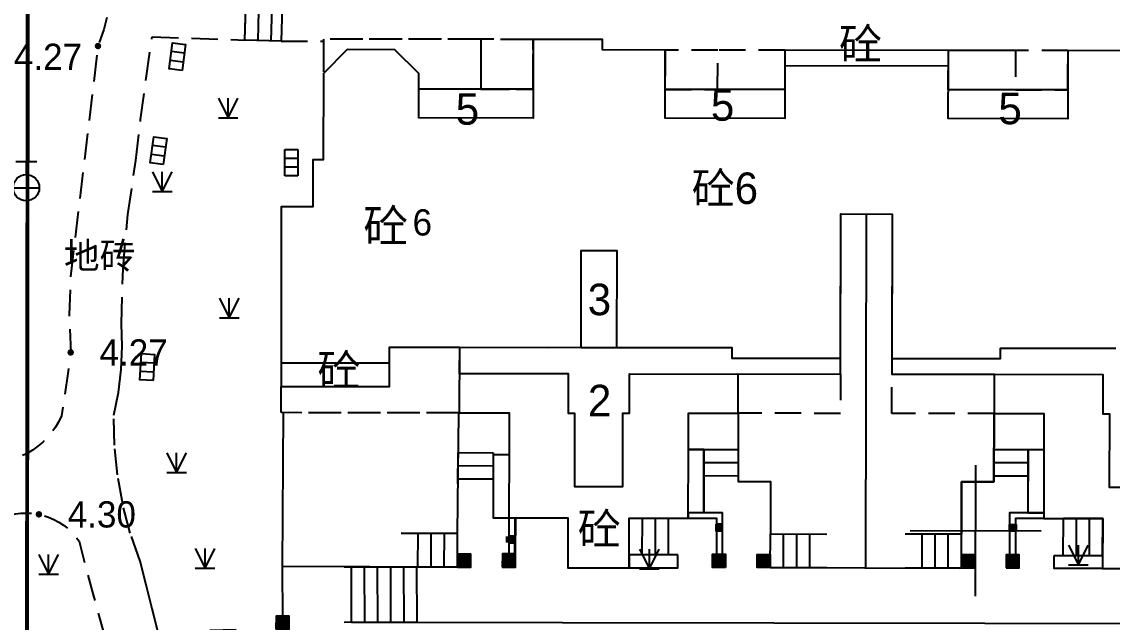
# Model space of a CAD drawing. Extents: x 99002 to 478558, y 2449839 to 2450453.
# Drawn here: x 478469.21 to 478510.81, y 2450010.02 to 2450032.9 of the extents above; entities that cross this region are included whole.
import ezdxf
from ezdxf.enums import TextEntityAlignment as Align

# ---------------------------------------------------------------- set-up
doc = ezdxf.new("R2010")
doc.units = 0
doc.header["$LTSCALE"] = 0.5
doc.header["$PDMODE"] = 35
doc.header["$PDSIZE"] = 0.2
for name, pattern in [('2', [0]), ('380403', [3, 2, -1]), ('430600', [3, 2, -1]), ('699100-1', [3, 2, -1]), ('X0', [4, 3, -1]), ('X5', [3, 2, -1])]:
    doc.linetypes.add(name, pattern=pattern)
doc.layers.get('0').update_dxf_attribs({"linetype": 'CONTINUOUS'})
doc.layers.add('ASSIST', color=7, linetype='CONTINUOUS', plot=False)
for name, color, linetype in [('DEFAULT', 1, 'CONTINUOUS'), ('DLSS', 4, 'CONTINUOUS'), ('DMTZ', 3, 'CONTINUOUS'), ('GCD', 1, 'CONTINUOUS'), ('GXYZ', 2, 'CONTINUOUS'), ('JMD', 6, 'CONTINUOUS'), ('TK', 7, 'CONTINUOUS'), ('ZBTZ', 3, 'CONTINUOUS'), ('交通线', 7, 'CONTINUOUS'), ('地下室范围线', 170, 'CONTINUOUS'), ('居民地点', 7, 'CONTINUOUS'), ('居民地线', 7, 'CONTINUOUS'), ('居民地面', 7, 'CONTINUOUS'), ('房屋面', 7, 'CONTINUOUS'), ('植被点', 114, 'CONTINUOUS'), ('管线点', 7, 'CONTINUOUS'), ('高程点', 7, 'CONTINUOUS')]:
    doc.layers.add(name, color=color, linetype=linetype)
doc.styles.add('HZ', font='STXIHEI.TTF', dxfattribs={"width": 0.8})
doc.styles.add('方正中等线简体', font='FZZDXJW.TTF')
doc.styles.add('方正细等线简体', font='方正细等线简体.ttf')
doc.styles.add('细等线体', font='FZXDXJW.TTF', dxfattribs={"width": 0.8})
doc.styles.add('黑体', font='simhei.ttf')
doc.linetypes.add('10422', pattern='A,0.75,[150,AAA.SHX,S=0.5,R=0,X=0,Y=0.5],1.5,[177,AAA.SHX,S=1,R=0,X=0,Y=0.4],0.75', length=3)
doc.linetypes.add('380201', pattern='A,5,[169,ss2007.shx,S=0.83,R=0,X=0,Y=0],5', length=10)
doc.linetypes.add('380202', pattern='A,4.5,[145,ss2007.shx,S=1,R=0,X=0,Y=1],4.5,-0.5,[146,ss2007.shx,S=1,R=0,X=0,Y=0],-0.5', length=10)
doc.linetypes.add('444', pattern='A,4.5,[145,AAA.SHX,S=1,R=0,X=0,Y=1],4.5,-0.5,[146,AAA.SHX,S=1,R=0,X=0,Y=0],-0.5', length=10)

# ---------------------------------------------------------------- blocks, each defined once
blk = doc.blocks.new('380201401')
at = {"linetype": '2'}
blk.add_hatch(color=0, dxfattribs=at).paths.add_polyline_path([(-0.25, 0), (-0.25, -0.5), (0.25, -0.5), (0.25, 0)])
blk = doc.blocks.new('8202001')
at = {"color": 0, "linetype": 'Continuous', "lineweight": -3, "flags": 128}
for points in [[(-0.75, 1.5), (0, 0)], [(0, 0), (0.75, 1.5)], [(0, 0), (0, 1.5)], [(-0.75, 0), (0.75, 0)]]:
    blk.add_lwpolyline(points, dxfattribs=at)
blk = doc.blocks.new('7201001')
at = {"linetype": '2'}
h = blk.add_hatch(color=0, dxfattribs=at)
edge = h.paths.add_edge_path(flags=0)
edge.add_arc((0, 0), 0.25, 0, 360)
blk = doc.blocks.new('5441024')
at = {"color": 0, "linetype": 'Continuous', "lineweight": -3, "flags": 128}
blk.add_lwpolyline([(1, 0.5), (1, -0.5), (-1, -0.5), (-1, 0.5)], close=True, dxfattribs=at)
for points in [[(-0.33, 0.5), (-0.33, -0.5)], [(0.33, -0.5), (0.33, 0.5)]]:
    blk.add_lwpolyline(points, dxfattribs=at)
blk = doc.blocks.new('5430071')
at = {"color": 0, "linetype": 'Continuous', "lineweight": -3, "flags": 128}
for points in [[(-0.8, 2), (0.8, 2)], [(0, 2), (0, 1)], [(-1, 0), (1, 0)]]:
    blk.add_lwpolyline(points, dxfattribs=at)
at = {"color": 0, "linetype": 'Continuous', "lineweight": -3}
blk.add_circle((0, 0), 1, dxfattribs=at)
blk = doc.blocks.new('gc041')
for p, q in [((-1, 0.5), (1, 0.5)), ((-1, -0.5), (-1, 0.5)), ((-0.33, 0.5), (-0.33, -0.5)), ((0.33, 0.5), (0.33, -0.5)), ((1, 0.5), (1, -0.5)), ((1, -0.5), (-1, -0.5))]:
    blk.add_line(p, q)
blk = doc.blocks.new('gc002')
at = {"linetype": 'Continuous'}
blk.add_hatch(color=256, dxfattribs=at).paths.add_polyline_path([(0.5, 0.5), (-0.5, 0.5), (-0.5, -0.5), (0.5, -0.5)])
blk.add_lwpolyline([(-0.5, -0.5), (0.5, -0.5), (0.5, 0.5), (-0.5, 0.5), (-0.5, -0.5)])
blk = doc.blocks.new('gc124')
for p, q in [((-0.75, 1.5), (0, 0)), ((0, 0), (0, 1.5)), ((0, 0), (0.75, 1.5)), ((-0.75, 0), (0.75, 0))]:
    blk.add_line(p, q)
blk = doc.blocks.new('GC200')
at = {"linetype": 'Continuous', "const_width": 0.2, "flags": 128}
blk.add_lwpolyline([(-0.1, 0, 1), (0.1, 0, 1)], format="xyb", close=True, dxfattribs=at)

msp = doc.modelspace()

# ---------------------------------------------------------------- linework, layer by layer
at = {"layer": 'ASSIST', "color": 7, "linetype": 'Continuous', "elevation": 4.175, "flags": 128}
msp.add_lwpolyline([(478479.109, 2450032.17), (478477.724, 2450032.209), (478477.924, 2450039.259), (478479.309, 2450039.22)], close=True, dxfattribs=at)
at = {"layer": 'DEFAULT', "color": 7, "linetype": '699100-1', "lineweight": -3, "ltscale": 0.5, "flags": 128}
for points in [[(478486.72, 2450032.237), (478480.72, 2450032.244), (478480.72, 2450032.234), (478480.718, 2450030.933)], [(478485.901, 2450017.997), (478479.101, 2450018.006), (478479.102, 2450019.006)]]:
    msp.add_lwpolyline(points, dxfattribs=at)
at = {"layer": 'DEFAULT', "color": 6, "ltscale": 0.5}
msp.add_point((478479.16, 2450010.001), dxfattribs=at)
at = {"layer": 'DLSS', "color": 4, "linetype": 'Continuous', "flags": 128}
for points in [[(478494.234, 2450012.586), (478492.384, 2450012.589), (478492.384, 2450012.089), (478494.234, 2450012.086)], [(478508.595, 2450012.567), (478510.445, 2450012.565), (478510.444, 2450012.065), (478508.594, 2450012.067)]]:
    msp.add_lwpolyline(points, close=True, dxfattribs=at)
at = {"layer": 'DMTZ', "color": 3, "linetype": '10422', "ltscale": 0.7}
msp.add_lwpolyline([(478485.832, 2450013.399), (478485.88, 2450017.997)], dxfattribs=at)
at = {"layer": 'DMTZ', "color": 3, "linetype": '10422', "flags": 128}
for points in [[(478496.541, 2450017.983), (478496.538, 2450015.383), (478497.778, 2450015.382), (478497.775, 2450013.382)], [(478505.056, 2450013.372), (478505.058, 2450015.372), (478506.298, 2450015.37), (478506.302, 2450017.97)], [(478487.799, 2450016.395), (478487.2, 2450016.396), (478487.196, 2450013.996), (478487.796, 2450013.995)]]:
    msp.add_lwpolyline(points, dxfattribs=at)
at = {"layer": 'DMTZ', "color": 3, "linetype": '10422', "ltscale": 0.5, "flags": 128}
for points in [[(478494.636, 2450014.206), (478495.236, 2450014.205), (478495.234, 2450016.605), (478494.64, 2450016.605)], [(478508.2, 2450016.587), (478507.605, 2450016.589), (478507.597, 2450014.189), (478508.197, 2450014.188)]]:
    msp.add_lwpolyline(points, dxfattribs=at)
at = {"layer": 'JMD', "color": 6, "linetype": 'Continuous'}
for p, q in [((478477.724, 2450032.209, 4.175), (478477.924, 2450039.259, 4.175)), ((478478.224, 2450032.195, 4.175), (478478.424, 2450039.245, 4.175)), ((478478.724, 2450032.181, 4.175), (478478.924, 2450039.231, 4.175)), ((478495.234, 2450016.605), (478496.54, 2450016.603)), ((478507.605, 2450016.589), (478506.3, 2450016.59)), ((478485.852, 2450015.289), (478485.864, 2450016.489)), ((478485.864, 2450016.489), (478487.2, 2450016.48)), ((478485.859, 2450015.989), (478487.199, 2450015.98)), ((478495.233, 2450016.105), (478496.539, 2450016.103)), ((478507.605, 2450016.089), (478506.299, 2450016.09)), ((478485.854, 2450015.489), (478487.198, 2450015.48)), ((478485.854, 2450015.489), (478487.198, 2450015.48)), ((478495.233, 2450015.605), (478496.538, 2450015.603)), ((478507.604, 2450015.589), (478506.298, 2450015.59)), ((478494.636, 2450014.206), (478494.636, 2450013.986)), ((478508.197, 2450014.188), (478508.196, 2450013.968)), ((478492.384, 2450012.589), (478492.386, 2450013.989)), ((478492.884, 2450012.588), (478492.886, 2450013.988)), ((478493.384, 2450012.587), (478493.386, 2450013.987)), ((478493.884, 2450012.587), (478493.886, 2450013.987)), ((478508.945, 2450012.567), (478508.946, 2450013.967)), ((478509.445, 2450012.566), (478509.446, 2450013.966)), ((478509.945, 2450012.565), (478509.946, 2450013.966)), ((478510.445, 2450012.565), (478510.446, 2450013.965)), ((478484.325, 2450012.121), (478484.332, 2450013.407)), ((478484.825, 2450012.12), (478484.832, 2450013.404)), ((478485.325, 2450012.118), (478485.332, 2450013.402)), ((478485.838, 2450012.117), (478485.832, 2450013.399)), ((478497.761, 2450012.099), (478497.775, 2450013.382)), ((478498.274, 2450012.097), (478498.275, 2450013.381)), ((478498.774, 2450012.095), (478498.775, 2450013.38)), ((478499.274, 2450012.093), (478499.275, 2450013.38)), ((478503.554, 2450012.088), (478503.555, 2450013.374)), ((478504.054, 2450012.088), (478504.055, 2450013.373)), ((478504.554, 2450012.089), (478504.556, 2450013.373)), ((478505.066, 2450012.089), (478505.056, 2450013.372)), ((478487.788, 2450012.621), (478488.008, 2450012.62)), ((478481.51, 2450012.13), (478484.286, 2450012.121)), ((478481.793, 2450010.021), (478481.785, 2450012.129)), ((478482.293, 2450010.023), (478482.285, 2450012.127)), ((478482.793, 2450010.025), (478482.785, 2450012.126)), ((478483.293, 2450010.027), (478483.285, 2450012.124)), ((478483.793, 2450010.028), (478483.785, 2450012.122)), ((478484.293, 2450010.03), (478484.286, 2450012.121)), ((478495.934, 2450012.381), (478495.714, 2450012.382)), ((478495.934, 2450012.382), (478495.714, 2450012.382)), ((478506.895, 2450012.367), (478507.115, 2450012.367)), ((478506.895, 2450012.367), (478507.115, 2450012.367)), ((478481.516, 2450010.02), (478484.293, 2450010.03))]:
    msp.add_line(p, q, dxfattribs=at)
at = {"layer": 'JMD', "color": 6, "linetype": 'Continuous', "elevation": 4.175}
msp.add_lwpolyline([(478479.109, 2450032.17), (478477.724, 2450032.209)], dxfattribs=at)
at = {"layer": 'JMD', "color": 6, "linetype": 'Continuous', "ltscale": 3.5}
for points in [[(478514.16, 2450031.8), (478509.12, 2450031.807), (478509.118, 2450030.307), (478504.558, 2450030.313), (478504.56, 2450031.813), (478498.32, 2450031.821), (478498.318, 2450030.321), (478495.758, 2450030.325), (478493.758, 2450030.327), (478493.76, 2450031.827), (478491.36, 2450031.83), (478491.36, 2450032.23), (478488.72, 2450032.234), (478488.718, 2450030.334), (478486.718, 2450030.337), (478484.358, 2450030.34), (478484.358, 2450030.928), (478483.448, 2450031.841), (478481.631, 2450031.843), (478480.718, 2450030.933), (478480.714, 2450027.644), (478480.314, 2450027.645), (478480.312, 2450025.845), (478479.112, 2450025.846), (478479.102, 2450019.006), (478483.243, 2450019.001), (478483.245, 2450020.501), (478485.905, 2450020.497), (478485.901, 2450017.997), (478487.801, 2450017.995), (478487.8, 2450016.635), (478487.796, 2450013.995), (478490.046, 2450013.992), (478490.044, 2450012.092), (478492.384, 2450012.089), (478492.386, 2450013.989), (478494.636, 2450013.986), (478494.64, 2450016.626), (478494.641, 2450017.986), (478496.541, 2450017.983), (478496.543, 2450019.483), (478500.443, 2450019.478), (478500.452, 2450025.578), (478502.412, 2450025.576), (478502.404, 2450019.476), (478506.304, 2450019.47), (478506.302, 2450017.97), (478508.202, 2450017.968), (478508.2, 2450016.608), (478508.196, 2450013.968), (478510.446, 2450013.965), (478510.444, 2450012.065), (478512.784, 2450012.062)], [(478514.16, 2450031.8), (478509.12, 2450031.807), (478509.118, 2450030.307), (478504.558, 2450030.313), (478504.559, 2450031.213), (478498.319, 2450031.221), (478498.318, 2450030.321), (478493.758, 2450030.327), (478493.76, 2450031.827), (478491.36, 2450031.83), (478491.36, 2450032.23), (478488.72, 2450032.234), (478488.718, 2450030.334), (478484.358, 2450030.34), (478484.358, 2450030.928), (478483.448, 2450031.841), (478481.631, 2450031.843), (478480.718, 2450030.933), (478480.714, 2450027.644), (478480.314, 2450027.645), (478480.312, 2450025.845), (478479.112, 2450025.846), (478479.102, 2450019.006), (478483.243, 2450019.001), (478483.245, 2450020.501), (478485.905, 2450020.497), (478485.903, 2450019.497), (478490.053, 2450019.492), (478490.051, 2450017.992), (478490.301, 2450017.992), (478490.298, 2450015.192), (478492.138, 2450015.189), (478492.141, 2450017.989), (478492.391, 2450017.989), (478492.393, 2450019.489), (478500.443, 2450019.478), (478500.452, 2450025.578), (478502.412, 2450025.576), (478502.404, 2450019.476), (478510.454, 2450019.465), (478510.452, 2450017.965), (478510.702, 2450017.965), (478510.698, 2450015.165), (478512.538, 2450015.162)], [(478514.16, 2450031.8), (478509.12, 2450031.807), (478509.117, 2450029.207), (478504.556, 2450029.213), (478504.559, 2450031.213), (478498.319, 2450031.221), (478498.316, 2450029.221), (478493.756, 2450029.227), (478493.76, 2450031.827), (478491.36, 2450031.83), (478491.36, 2450032.23), (478488.72, 2450032.234), (478488.716, 2450029.234), (478484.356, 2450029.24), (478484.358, 2450030.928), (478483.448, 2450031.841), (478481.631, 2450031.843), (478480.718, 2450030.933), (478480.714, 2450027.644), (478480.314, 2450027.645), (478480.312, 2450025.845), (478479.112, 2450025.846), (478479.104, 2450019.906), (478483.244, 2450019.901), (478483.245, 2450020.501), (478485.905, 2450020.497), (478490.545, 2450020.491), (478490.55, 2450024.191), (478491.91, 2450024.19), (478491.905, 2450020.489), (478496.305, 2450020.484), (478496.304, 2450020.084), (478500.444, 2450020.078), (478500.452, 2450025.578), (478502.412, 2450025.576), (478502.404, 2450020.076), (478506.544, 2450020.07), (478506.545, 2450020.47), (478510.945, 2450020.464)]]:
    msp.add_lwpolyline(points, dxfattribs=at)
at = {"layer": 'JMD', "color": 6, "linetype": 'X5', "flags": 128}
for points in [[(478486.72, 2450032.237), (478480.72, 2450032.244), (478480.72, 2450032.234), (478480.718, 2450030.933)], [(478498.32, 2450031.821), (478495.76, 2450031.825)]]:
    msp.add_lwpolyline(points, dxfattribs=at)
at = {"layer": 'JMD', "color": 6, "linetype": 'X5'}
for points in [[(478488.72, 2450032.234), (478486.72, 2450032.237), (478486.718, 2450030.337), (478488.718, 2450030.334)], [(478495.76, 2450031.825), (478493.76, 2450031.827), (478493.758, 2450030.327), (478495.758, 2450030.325)], [(478509.12, 2450031.807), (478507.12, 2450031.81), (478507.118, 2450030.31), (478509.118, 2450030.307)]]:
    msp.add_lwpolyline(points, close=True, dxfattribs=at)
at = {"layer": 'JMD', "color": 6, "linetype": 'Continuous', "flags": 128}
for points in [[(478507.12, 2450031.81), (478504.56, 2450031.813)], [(478490.545, 2450020.491), (478491.905, 2450020.489)], [(478488.016, 2450013.994), (478488.008, 2450012.62)], [(478494.636, 2450013.986), (478495.716, 2450013.984), (478495.714, 2450012.382)], [(478508.196, 2450013.968), (478507.116, 2450013.969), (478507.115, 2450012.367)]]:
    msp.add_lwpolyline(points, dxfattribs=at)
at = {"layer": 'JMD', "color": 6, "linetype": '444', "flags": 128}
for points in [[(478501.414, 2450012.085), (478501.432, 2450025.577)], [(478485.838, 2450012.117), (478479.161, 2450012.137), (478479.191, 2450018.006)], [(478496.541, 2450017.983), (478496.538, 2450015.383), (478497.778, 2450015.382), (478497.775, 2450013.382), (478499.918, 2450013.379)], [(478506.302, 2450017.97), (478506.298, 2450015.37), (478505.058, 2450015.372), (478505.056, 2450013.372), (478502.913, 2450013.375)], [(478487.799, 2450016.395), (478487.2, 2450016.396), (478487.196, 2450013.996), (478487.796, 2450013.995)], [(478479.168, 2450010.165), (478479.161, 2450012.137)], [(478497.774, 2450012.099), (478504.967, 2450012.072)], [(478481.793, 2450010.021), (478522.058, 2450009.957), (478522.055, 2450008.007), (478525.204, 2450008.003), (478527.704, 2450007.997)]]:
    msp.add_lwpolyline(points, dxfattribs=at)
at = {"layer": 'JMD', "color": 6, "linetype": 'X5'}
for points in [[(478500.443, 2450019.478), (478500.442, 2450017.978), (478496.541, 2450017.983)], [(478506.302, 2450017.97), (478502.402, 2450017.976), (478502.404, 2450019.476), (478502.404, 2450019.476)], [(478485.901, 2450017.997), (478479.101, 2450018.006), (478479.102, 2450019.006)]]:
    msp.add_lwpolyline(points, dxfattribs=at)
at = {"layer": 'JMD', "color": 6, "linetype": '444', "ltscale": 0.5, "flags": 128}
msp.add_lwpolyline([(478483.689, 2450013.41), (478485.832, 2450013.399), (478485.88, 2450017.996)], dxfattribs=at)
at = {"layer": 'JMD', "color": 6, "linetype": '444', "ltscale": 0.2, "flags": 128}
for points in [[(478494.64, 2450016.605), (478495.234, 2450016.605), (478495.236, 2450014.205)], [(478508.2, 2450016.587), (478507.605, 2450016.589), (478507.597, 2450014.189)]]:
    msp.add_lwpolyline(points, dxfattribs=at)
at = {"layer": 'JMD', "color": 6, "linetype": 'Continuous'}
for points in [[(478495.232, 2450015.385), (478495.234, 2450016.605)], [(478496.54, 2450016.603), (478496.538, 2450015.383)], [(478506.3, 2450016.59), (478506.298, 2450015.37)], [(478507.604, 2450015.369), (478507.605, 2450016.589)], [(478485.852, 2450015.289), (478485.864, 2450016.489)], [(478487.2, 2450016.48), (478487.198, 2450015.28)], [(478492.386, 2450013.989), (478493.886, 2450013.987)], [(478510.446, 2450013.965), (478508.946, 2450013.967)], [(478485.832, 2450013.399), (478483.689, 2450013.41)], [(478497.775, 2450013.382), (478499.918, 2450013.379)], [(478505.056, 2450013.372), (478502.913, 2450013.375)], [(478493.884, 2450012.587), (478492.384, 2450012.589)], [(478508.945, 2450012.567), (478510.445, 2450012.565)], [(478483.682, 2450012.123), (478485.838, 2450012.117)], [(478499.917, 2450012.091), (478497.761, 2450012.099)], [(478502.911, 2450012.087), (478505.066, 2450012.089)]]:
    msp.add_lwpolyline(points, dxfattribs=at)
at = {"layer": 'JMD', "color": 7, "linetype": 'Continuous', "flags": 128}
for points in [[(478494.636, 2450014.206), (478495.936, 2450014.204), (478495.934, 2450012.382)], [(478508.197, 2450014.188), (478506.897, 2450014.19), (478506.895, 2450012.367)], [(478487.796, 2450013.995), (478487.788, 2450012.621)]]:
    msp.add_lwpolyline(points, dxfattribs=at)
at = {"layer": 'TK', "color": 7, "linetype": 'Continuous'}
for p, q in [((478505.596, 2450011.009), (478505.603, 2450016.009)), ((478503.1, 2450013.513), (478508.1, 2450013.506))]:
    msp.add_line(p, q, dxfattribs=at)
at = {"layer": '交通线', "color": 4, "linetype": '430600', "lineweight": -3, "flags": 128}
for points in [[(478466.321, 2450049.336), (478469.39, 2450046.892), (478471.363, 2450045.579), (478472.469, 2450044.436), (478472.308, 2450043.719), (478472.138, 2450043.005), (478471.958, 2450042.293), (478471.794, 2450041.747), (478471.679, 2450041.188), (478471.613, 2450040.621), (478471.598, 2450040.05), (478471.634, 2450039.48), (478471.72, 2450038.916), (478471.855, 2450038.361), (478472.039, 2450037.821), (478472.275, 2450037.198), (478472.456, 2450036.558), (478472.58, 2450035.904), (478472.647, 2450035.241), (478472.656, 2450034.575), (478472.607, 2450033.911), (478472.5, 2450033.254), (478472.337, 2450032.609), (478472.118, 2450031.98), (478471.233, 2450024.592), (478471.074, 2450023.167), (478471.023, 2450021.734), (478471.078, 2450020.301), (478470.968, 2450019.495), (478470.853, 2450018.69), (478470.733, 2450017.885), (478470.624, 2450017.663), (478470.497, 2450017.45), (478470.353, 2450017.248), (478470.192, 2450017.059), (478470.016, 2450016.885), (478469.827, 2450016.725), (478469.624, 2450016.581), (478469.411, 2450016.455), (478469.188, 2450016.347), (478467.362, 2450015.565), (478465.516, 2450014.83), (478463.652, 2450014.142), (478462.442, 2450013.619), (478461.252, 2450013.055), (478460.082, 2450012.448), (478458.878, 2450011.976), (478457.725, 2450011.388), (478456.635, 2450010.69), (478456.406, 2450010.684), (478456.177, 2450010.698), (478455.951, 2450010.734), (478455.728, 2450010.789), (478455.512, 2450010.864), (478455.303, 2450010.959), (478455.103, 2450011.072), (478454.915, 2450011.202), (478454.739, 2450011.349), (478454.577, 2450011.511), (478454.43, 2450011.687), (478454.3, 2450011.876), (478450.644, 2450017.357)], [(478442.338, 2449961.556), (478442.833, 2449960.796), (478443.283, 2449960.079), (478443.36, 2449959.958), (478443.426, 2449959.83), (478443.481, 2449959.697), (478443.523, 2449959.56), (478443.553, 2449959.419), (478443.57, 2449959.276), (478443.574, 2449959.133), (478443.565, 2449958.989), (478443.543, 2449958.847), (478443.509, 2449958.708), (478443.462, 2449958.572), (478443.404, 2449958.441), (478442.373, 2449957.447), (478441.402, 2449956.394), (478440.494, 2449955.287), (478440.144, 2449954.937), (478439.766, 2449954.618), (478439.362, 2449954.332), (478438.936, 2449954.08), (478438.49, 2449953.864), (478438.028, 2449953.687), (478437.552, 2449953.549), (478437.067, 2449953.452), (478435.944, 2449954.489), (478434.74, 2449955.431), (478433.464, 2449956.274), (478432.125, 2449957.009), (478430.122, 2449958.583), (478428.246, 2449960.304), (478426.506, 2449962.164), (478425.917, 2449963.297), (478425.231, 2449964.375), (478424.455, 2449965.39), (478423.714, 2449966.169), (478422.957, 2449966.932), (478422.184, 2449967.679), (478417.485, 2449972.223), (478416.783, 2449972.768), (478417.691, 2449973.388), (478440.641, 2449988.338), (478441.355, 2449988.775), (478459.905, 2450000.838), (478462.38, 2450002.469), (478458.114, 2450009.336), (478459.667, 2450010.158), (478461.043, 2450010.776), (478462.406, 2450011.42), (478463.756, 2450012.092), (478464.906, 2450012.402), (478466.028, 2450012.8), (478467.116, 2450013.284), (478468.163, 2450013.85), (478468.354, 2450013.95), (478468.552, 2450014.032), (478468.757, 2450014.097), (478468.967, 2450014.143), (478469.18, 2450014.17), (478469.395, 2450014.178), (478469.609, 2450014.168), (478469.822, 2450014.138), (478470.031, 2450014.089), (478470.236, 2450014.023), (478470.433, 2450013.938), (478470.622, 2450013.836), (478470.802, 2450013.718), (478470.97, 2450013.584), (478471.126, 2450013.436), (478471.267, 2450013.275), (478471.395, 2450013.101), (478471.936, 2450011.06), (478472.496, 2450009.025), (478473.075, 2450006.994), (478473.723, 2450004.192), (478473.933, 2450003.538), (478474.084, 2450002.868), (478474.177, 2450002.187), (478474.211, 2450001.501), (478474.184, 2450000.814), (478474.098, 2450000.133), (478473.952, 2449999.461), (478473.749, 2449998.805), (478473.337, 2449997.356), (478472.855, 2449995.929), (478472.303, 2449994.527), (478471.294, 2449991.663), (478468.605, 2449989.524), (478468.089, 2449990.259), (478467.201, 2449991.69), (478466.234, 2449991.06)]]:
    msp.add_lwpolyline(points, dxfattribs=at)
at = {"layer": '交通线', "color": 4, "linetype": '430600', "lineweight": -3}
msp.add_lwpolyline([(478477.387, 2450009.73), (478474.412, 2450009.628), (478474.187, 2450010.534), (478473.958, 2450011.438), (478473.725, 2450012.341), (478473.35, 2450013.416), (478473.061, 2450014.517), (478472.859, 2450015.637), (478472.747, 2450016.77), (478472.724, 2450017.908), (478472.899, 2450018.772), (478473.007, 2450019.647), (478473.045, 2450020.528), (478473.015, 2450021.409), (478473.074, 2450023.486), (478473.257, 2450025.556), (478473.564, 2450027.611), (478473.747, 2450029.186), (478473.955, 2450030.758), (478474.186, 2450032.327), (478477.724, 2450032.209)], dxfattribs=at)
at = {"layer": '交通线', "color": 4, "linetype": '430600', "elevation": 4.175, "flags": 128}
msp.add_lwpolyline([(478479.109, 2450032.17), (478480.72, 2450032.168)], dxfattribs=at)
at = {"layer": '地下室范围线', "color": 170, "linetype": 'X0', "const_width": 0.15, "flags": 128}
msp.add_lwpolyline([(478321.488, 2450050.286), (478330.08, 2450055.876), (478330.499, 2450056.175), (478330.89, 2450056.51), (478331.25, 2450056.877), (478331.577, 2450057.275), (478331.868, 2450057.699), (478332.121, 2450058.148), (478332.334, 2450058.616), (478332.506, 2450059.101), (478332.634, 2450059.6), (478332.719, 2450060.108), (478332.759, 2450060.621), (478332.754, 2450061.136), (478332.704, 2450061.648), (478332.61, 2450062.154), (478332.472, 2450062.65), (478332.291, 2450063.132), (478332.069, 2450063.596), (478331.807, 2450064.039), (478325.686, 2450073.441), (478331.381, 2450077.146), (478337.554, 2450067.659), (478342.667, 2450070.986), (478343.912, 2450070.723), (478344.239, 2450070.22), (478346.251, 2450071.529), (478345.433, 2450072.786), (478347.947, 2450074.422), (478347.729, 2450074.757), (478352.759, 2450078.03), (478353.304, 2450077.191), (478362.859, 2450083.409), (478362.314, 2450084.247), (478369.858, 2450089.156), (478370.403, 2450088.318), (478379.958, 2450094.535), (478379.413, 2450095.373), (478384.442, 2450098.646), (478384.66, 2450098.31), (478387.175, 2450099.947), (478387.993, 2450098.69), (478390.004, 2450099.999), (478389.677, 2450100.502), (478389.941, 2450101.746), (478392.966, 2450103.715), (478387.981, 2450111.376), (478394.938, 2450115.903), (478399.923, 2450108.242), (478408.044, 2450113.525), (478409.293, 2450113.261), (478409.618, 2450112.761), (478411.63, 2450114.07), (478410.812, 2450115.327), (478413.326, 2450116.963), (478413.108, 2450117.299), (478418.137, 2450120.571), (478418.683, 2450119.733), (478428.238, 2450125.95), (478427.693, 2450126.789), (478432.722, 2450130.061), (478432.94, 2450129.726), (478435.455, 2450131.362), (478436.273, 2450130.105), (478438.368, 2450131.468), (478437.986, 2450132.055), (478438.221, 2450133.162), (478439.729, 2450134.144), (478440.974, 2450133.88), (478441.247, 2450133.461), (478454.666, 2450142.193), (478469.534, 2450119.344), (478469.386, 2449987.125), (478463.408, 2449983.235), (478462.59, 2449984.493), (478460.494, 2449983.129), (478461.858, 2449981.034), (478460.349, 2449980.052), (478462.531, 2449976.699), (478456.16, 2449972.554), (478453.979, 2449975.907), (478452.386, 2449974.871), (478451.568, 2449976.128), (478444.024, 2449971.219), (478444.842, 2449969.962), (478443.25, 2449968.926), (478445.431, 2449965.573), (478443.583, 2449964.37), (478464.254, 2449932.603), (478459.677, 2449929.625), (478463.818, 2449923.262), (478456.279, 2449918.357), (478453.957, 2449920.592), (478451.602, 2449918.145), (478450.231, 2449919.46), (478441.771, 2449910.669), (478443.141, 2449909.352), (478440.577, 2449906.688), (478423.786, 2449922.843), (478422.018, 2449921.005), (478311.113, 2450027.708), (478313.666, 2450030.362), (478314.171, 2450029.877), (478322.643, 2450038.681), (478322.138, 2450039.167), (478324.564, 2450041.688), (478323.282, 2450042.922), (478325.388, 2450044.293)], close=True, dxfattribs=at)
at = {"layer": '居民地线', "color": 6, "linetype": '380202', "lineweight": -3, "ltscale": 0.5, "flags": 128}
for points in [[(478485.838, 2450012.117), (478479.161, 2450012.137), (478479.191, 2450018.006)], [(478483.689, 2450013.41), (478485.832, 2450013.399), (478485.88, 2450017.996)], [(478487.799, 2450016.395), (478487.2, 2450016.396), (478487.196, 2450013.996), (478487.796, 2450013.995)], [(478479.168, 2450010.165), (478479.161, 2450012.137)]]:
    msp.add_lwpolyline(points, dxfattribs=at)
at = {"layer": '居民地线', "color": 6, "linetype": 'Continuous', "lineweight": -3, "ltscale": 0.5, "flags": 128}
for points in [[(478485.852, 2450015.289), (478485.864, 2450016.489)], [(478485.852, 2450015.289), (478485.864, 2450016.489)], [(478485.864, 2450016.489), (478487.2, 2450016.48)], [(478487.2, 2450016.48), (478487.198, 2450015.28)], [(478485.859, 2450015.989), (478487.199, 2450015.98)], [(478485.854, 2450015.489), (478487.198, 2450015.48)], [(478488.046, 2450013.993), (478488.038, 2450012.62)], [(478485.832, 2450013.399), (478483.689, 2450013.41)], [(478484.325, 2450012.121), (478484.332, 2450013.407)], [(478484.825, 2450012.12), (478484.832, 2450013.404)], [(478485.325, 2450012.118), (478485.332, 2450013.402)], [(478485.838, 2450012.117), (478485.832, 2450013.399)], [(478481.51, 2450012.13), (478484.286, 2450012.121)], [(478481.793, 2450010.021), (478481.785, 2450012.129)], [(478482.293, 2450010.023), (478482.285, 2450012.127)], [(478482.793, 2450010.025), (478482.785, 2450012.126)], [(478483.293, 2450010.027), (478483.285, 2450012.124)], [(478483.682, 2450012.123), (478485.838, 2450012.117)], [(478483.793, 2450010.028), (478483.785, 2450012.122)], [(478484.293, 2450010.03), (478484.286, 2450012.121)], [(478481.516, 2450010.02), (478484.293, 2450010.03)]]:
    msp.add_lwpolyline(points, dxfattribs=at)
at = {"layer": '居民地线', "color": 6, "linetype": '380201', "lineweight": -3, "ltscale": 0.5, "flags": 128}
msp.add_lwpolyline([(478487.796, 2450013.995), (478487.788, 2450012.621)], dxfattribs=at)
at = {"layer": '居民地面', "color": 6, "linetype": '380403', "lineweight": -3, "ltscale": 0.5, "flags": 128}
msp.add_lwpolyline([(478488.72, 2450032.234), (478486.72, 2450032.237), (478486.718, 2450030.337), (478488.718, 2450030.334)], close=True, dxfattribs=at)
at = {"layer": '房屋面', "color": 6, "linetype": 'Continuous', "lineweight": -3, "ltscale": 0.5, "flags": 128}
for points in [[(478490.051, 2450032.232), (478488.72, 2450032.234), (478488.718, 2450030.334), (478484.358, 2450030.34), (478484.358, 2450030.928), (478483.448, 2450031.841), (478481.631, 2450031.843), (478480.718, 2450030.933), (478480.714, 2450027.644), (478480.314, 2450027.645), (478480.312, 2450025.845), (478479.112, 2450025.846), (478479.102, 2450019.006), (478483.243, 2450019.001), (478483.245, 2450020.501), (478485.905, 2450020.497), (478485.903, 2450019.497), (478489.224, 2450019.493)], [(478490.051, 2450032.232), (478488.72, 2450032.234), (478488.718, 2450030.334), (478486.718, 2450030.337), (478484.358, 2450030.34), (478484.358, 2450030.928), (478483.448, 2450031.841), (478481.631, 2450031.843), (478480.718, 2450030.933), (478480.714, 2450027.644), (478480.314, 2450027.645), (478480.312, 2450025.845), (478479.112, 2450025.846), (478479.102, 2450019.006), (478483.243, 2450019.001), (478483.245, 2450020.501), (478485.905, 2450020.497), (478485.901, 2450017.997), (478487.801, 2450017.995), (478487.8, 2450016.635), (478487.796, 2450013.995), (478489.032, 2450013.993)], [(478490.051, 2450032.232), (478488.72, 2450032.234), (478488.716, 2450029.234), (478484.356, 2450029.24), (478484.358, 2450030.928), (478483.448, 2450031.841), (478481.631, 2450031.843), (478480.718, 2450030.933), (478480.714, 2450027.644), (478480.314, 2450027.645), (478480.312, 2450025.845), (478479.112, 2450025.846), (478479.104, 2450019.906), (478483.244, 2450019.901), (478483.245, 2450020.501), (478485.905, 2450020.497), (478489.259, 2450020.493)]]:
    msp.add_lwpolyline(points, dxfattribs=at)

# ---------------------------------------------------------------- block references
at = {"layer": 'GCD', "color": 1, "linetype": 'Continuous'}
ref = msp.add_blockref('GC200', (478477.724, 2450032.209, 4.113), dxfattribs=dict(at, xscale=4.876000004212864e-06, yscale=4.876000004212864e-06, zscale=4.876000004212864e-06))
ref.add_attrib('height', '4.11', dxfattribs={"linetype": 'Continuous', "height": 0.00000975, "style": '方正中等线简体', "width": 0.8}).set_placement((478478.324, 2450031.709, 4.113), align=Align.MIDDLE_LEFT)
ref = msp.add_blockref('GC200', (478479.136, 2450032.226, 3.415), dxfattribs=dict(at, xscale=4.876000004212864e-06, yscale=4.876000004212864e-06, zscale=4.876000004212864e-06))
ref.add_attrib('height', '3.42', dxfattribs={"linetype": 'Continuous', "height": 0.00000975, "style": '方正中等线简体', "width": 0.8}).set_placement((478479.736, 2450031.726, 3.415), align=Align.MIDDLE_LEFT)
at = {"layer": 'GXYZ', "color": 2, "linetype": 'Continuous', "xscale": 0.5, "yscale": 0.5, "rotation": 90}
msp.add_blockref('gc041', (478479.492, 2450027.535, 3.237), dxfattribs=at)
at = {"layer": 'JMD', "color": 6, "linetype": 'Continuous', "yscale": 0.25}
for p, xscale, rotation in [((478495.811, 2450013.631), 0.2500000000288669, 269.9878545895448), ((478507.021, 2450013.616), -0.2500000000184578, 90.01213415131548), ((478487.916, 2450013.17), 0.2500000000540968, 269.7574110196175)]:
    msp.add_blockref('gc002', p, dxfattribs=dict(at, xscale=xscale, rotation=rotation))
at = {"layer": 'JMD', "color": 6, "linetype": 'Continuous', "yscale": 0.5, "zscale": 0.5}
for p, xscale, rotation in [((478486.089, 2450012.365), 0.499999999875365, 359.7574110195045), ((478487.794, 2450012.371), 0.499999999875365, 359.7574110195045), ((478495.812, 2450012.356), -0.4999999998629392, 359.9570839964294), ((478497.512, 2450012.35), -0.4999999998629392, 359.9570839964294), ((478505.316, 2450012.339), 0.5000000000214868, 0.04290463769212446), ((478507.016, 2450012.341), 0.5000000000214868, 0.04290463769212446), ((478479.16, 2450010.001), 0.4999999999936422, 359.7562134845144)]:
    msp.add_blockref('gc002', p, dxfattribs=dict(at, xscale=xscale, rotation=rotation))
at = {"layer": 'ZBTZ', "color": 3, "linetype": 'Continuous', "xscale": 0.5, "yscale": 0.4999999995343387}
for p in [(478493.157, 2450012.051), (478509.519, 2450012.206)]:
    msp.add_blockref('gc124', p, dxfattribs=at)
at = {"layer": '居民地点', "color": 6, "linetype": 'Continuous', "ltscale": 0.5, "xscale": 0.4999999998662241, "yscale": 0.5, "rotation": 269.7573923630446}
msp.add_blockref('380201401', (478487.916, 2450013.17), dxfattribs=at)
at = {"layer": '植被点', "color": 3, "linetype": 'Continuous', "ltscale": 0.5, "xscale": 0.5, "yscale": 0.5}
for p in [(478477.085, 2450029.243, 9999), (478474.569, 2450026.437, 9999), (478477.127, 2450021.621, 9999), (478475.117, 2450015.721, 9999), (478476.202, 2450012.073, 9999), (478470.234, 2450011.847, 9999)]:
    msp.add_blockref('8202001', p, dxfattribs=at)
at = {"layer": '管线点', "color": 2, "linetype": 'Continuous', "ltscale": 0.5, "yscale": 0.5}
for p, xscale, rotation in [((478475.144, 2450031.577, 3.755), 0.4999999999332094, 262.5985071700872), ((478474.425, 2450027.992, 3.973), 0.4999999999216808, 261.9145047052329), ((478473.997, 2450019.742, 4.142), 0.4999999998153432, 266.6777966695665)]:
    msp.add_blockref('5441024', p, dxfattribs=dict(at, xscale=xscale, rotation=rotation))
at = {"layer": '管线点', "color": 2, "linetype": 'Continuous', "ltscale": 0.5, "xscale": 0.5, "yscale": 0.5}
msp.add_blockref('5430071', (478469.381, 2450026.579, 4.392), dxfattribs=at)
at = {"layer": '高程点', "color": 7, "linetype": 'Continuous', "ltscale": 0.5, "xscale": 0.5, "yscale": 0.5}
for p in [(478472.118, 2450031.98, 4.27), (478471.078, 2450020.301, 4.27), (478469.865, 2450014.13, 4.3)]:
    msp.add_blockref('7201001', p, dxfattribs=at)

# ---------------------------------------------------------------- texts
at = {"layer": 'DEFAULT', "color": 7, "linetype": 'Continuous', "ltscale": 0.5, "style": '方正细等线简体'}
for s, height, p in [('5', 1.2, (478485.766, 2450028.982)), ('砼', 1.25, (478482.243, 2450024.499)), ('6', 1, (478484.12, 2450024.758)), ('砼', 1.2, (478480.493, 2450019.027))]:
    msp.add_text(s, height=height, dxfattribs=at).set_placement(p)
at = {"layer": 'DEFAULT', "color": 3, "linetype": 'Continuous', "ltscale": 0.5, "style": '黑体'}
msp.add_text('地砖', height=1, dxfattribs=at).set_placement((478470.819, 2450023.491))
at = {"layer": 'JMD', "color": 6, "linetype": 'Continuous'}
for s, style, p in [('砼', 'HZ', (478500.389, 2450031.458)), ('5', '细等线体', (478495.5, 2450029.133)), ('5', '细等线体', (478485.766, 2450028.982)), ('5', '细等线体', (478506.468, 2450029)), ('砼6', '细等线体', (478494.77, 2450025.96)), ('3', '细等线体', (478490.801, 2450021.721)), ('砼', '细等线体', (478480.493, 2450019.027)), ('2', '细等线体', (478490.808, 2450017.868)), ('砼', '细等线体', (478490.421, 2450012.976))]:
    msp.add_text(s, height=1.2, dxfattribs=dict(at, style=style)).set_placement(p)
at = {"layer": '高程点', "color": 7, "linetype": 'Continuous', "ltscale": 0.5, "style": '方正中等线简体'}
for s, p in [('4.27', (478468.91, 2450031.069, 4.27)), ('4.27', (478472.177, 2450019.8, 4.27)), ('4.30', (478470.964, 2450013.628, 4.3))]:
    msp.add_text(s, height=1, dxfattribs=at).set_placement(p)

doc.saveas('drawing.dxf')
